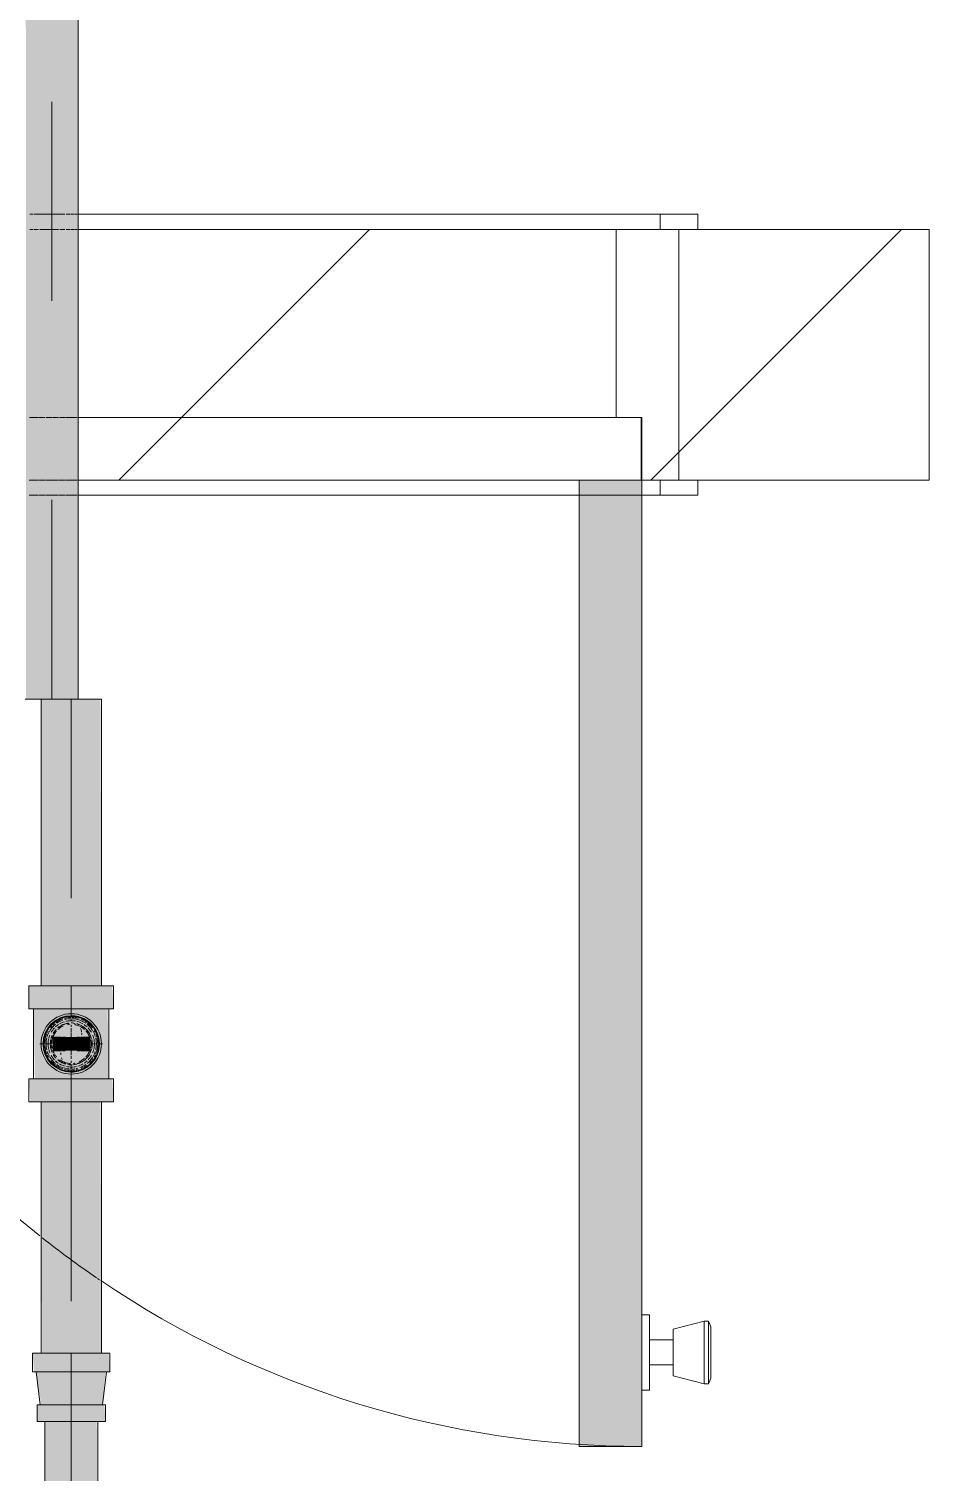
# Model space of a CAD drawing. Header units: millimetres. Extents: x -4000 to 187956, y -58990 to 162485.
# Drawn here: x 31732 to 32450, y 134109 to 135259 of the extents above; entities that cross this region are included whole.
import ezdxf

# ---------------------------------------------------------------- set-up
doc = ezdxf.new("R2010")
doc.units = ezdxf.units.MM
for name, pattern in [('Dash', [600, 300, -300]), ('Dash 1_16_', [317.5, 158.75, -158.75]), ('Dash_2_', [635, 317.5, -317.5])]:
    doc.linetypes.add(name, pattern=pattern)
for name, color, linetype, lineweight in [('A-DETL-GENF', 92, 'Continuous', 9), ('A-DOOR', 31, 'Continuous', 13), ('A-DOOR-FRAM', 31, 'Continuous', 13), ('A-DOOR-HDLN', 31, 'Dash_2_', 13), ('A-WALL', 113, 'Continuous', 13), ('A-WALL-PATT', 111, 'Continuous', 13), ('F-SPRN', 3, 'Continuous', 9), ('P-PIPE', 3, 'Continuous', 9), ('P-PIPE-CNTR', 3, 'Continuous', 9)]:
    doc.layers.add(name, color=color, linetype=linetype, lineweight=lineweight)

# ---------------------------------------------------------------- blocks, each defined once
blk = doc.blocks.new('dcc5a - 1600X2200-V755-FFS - TANG 1')
at = {"layer": 'A-DOOR', "lineweight": 15, "transparency": 33554534}
blk.add_hatch(color=256, dxfattribs=at).paths.add_polyline_path([(-313.2, 924.7), (-363.2, 924.7), (-363.2, 154.2), (-313.2, 154.2), (-313.2, 853.6)])
at = {"layer": 'A-DETL-GENF', "color": 250}
for p, q in [((-416.4, 874.7), (-418.2, 870.2)), ((-412.9, 874.7), (-416.4, 874.7)), ((-416.4, 874.7), (-416.4, 824.7)), ((-416.4, 824.7), (-416.4, 874.7)), ((-388.2, 868.3), (-412.9, 874.7)), ((-412.9, 874.7), (-412.9, 824.7)), ((-412.9, 824.7), (-412.9, 874.7)), ((-363.2, 879.7), (-369.2, 879.7)), ((-369.2, 879.7), (-369.2, 819.7)), ((-369.2, 819.7), (-369.2, 879.7)), ((-363.2, 879.7), (-363.2, 819.7)), ((-363.2, 819.7), (-363.2, 879.7)), ((-418.2, 870.2), (-418.2, 829.2)), ((-418.2, 829.2), (-418.2, 870.2)), ((-388.2, 868.3), (-388.2, 831.1)), ((-388.2, 831.1), (-388.2, 868.3)), ((-369.2, 859.7), (-388.2, 859.7)), ((-388.2, 859.7), (-388.2, 839.7)), ((-388.2, 839.7), (-388.2, 859.7)), ((-369.2, 839.7), (-369.2, 859.7)), ((-369.2, 859.7), (-369.2, 839.7)), ((-418.2, 829.2), (-416.4, 824.7)), ((-412.9, 824.7), (-388.2, 831.1)), ((-388.2, 839.7), (-369.2, 839.7)), ((-416.4, 824.7), (-412.9, 824.7)), ((-369.2, 819.7), (-363.2, 819.7))]:
    blk.add_line(p, q, dxfattribs=at)
at = {"layer": 'A-DOOR', "color": 5, "lineweight": 15}
for p, q in [((-363.2, 924.7), (-363.2, 154.2)), ((-313.2, 924.7), (-363.2, 924.7)), ((-363.2, 924.7), (-363.2, 154.2)), ((-313.2, 924.7), (-363.2, 924.7)), ((-313.2, 154.2), (-313.2, 924.7)), ((-313.2, 154.2), (-313.2, 924.7)), ((-407.7, 154.2), (-407.7, 166.2)), ((-407.7, 166.2), (-363.2, 166.2)), ((-313.2, 166.2), (86.5, 166.2)), ((-407.7, -57.8), (-407.7, -45.8)), ((86.6, -57.8), (-407.7, -57.8))]:
    blk.add_line(p, q, dxfattribs=at)
at = {"layer": 'A-DOOR', "color": 171, "lineweight": 15}
for p, q in [((-407.7, 154.2), (-407.7, 166.2)), ((-407.7, 166.2), (-377.7, 166.2)), ((-377.7, 166.2), (-377.7, 154.2)), ((-377.7, 166.2), (-377.7, 154.2)), ((-363.2, 166.2), (-377.7, 166.2)), ((86.5, 166.2), (-313.2, 166.2)), ((-363.2, 154.2), (-407.7, 154.2)), ((-392.7, 154.2), (-392.7, -45.8)), ((-313.2, 154.2), (-363.2, 154.2)), ((-363.2, 154.2), (-313.2, 154.2)), ((-363.2, 154.2), (-313.2, 154.2)), ((-363.2, 154.2), (86.5, 154.2)), ((86.5, 154.2), (-313.2, 154.2)), ((-407.7, -57.8), (-407.7, -45.8)), ((-407.7, -45.8), (86.6, -45.8)), ((-392.7, -45.8), (86.6, -45.8)), ((-377.7, -45.8), (-377.7, -57.8)), ((-377.7, -45.8), (-377.7, -57.8)), ((-377.7, -57.8), (-407.7, -57.8)), ((-377.7, -57.8), (86.6, -57.8))]:
    blk.add_line(p, q, dxfattribs=at)
at = {"layer": 'A-DOOR', "color": 173, "lineweight": 15}
blk.add_line((-363.2, 166.2), (-313.2, 166.2), dxfattribs=at)
at = {"layer": 'A-DOOR', "color": 161, "lineweight": 15}
for p, q in [((-313.2, 166.2), (-363.2, 166.2)), ((-392.7, 154.2), (-407.7, 154.2)), ((-407.7, -45.8), (-392.7, -45.8))]:
    blk.add_line(p, q, dxfattribs=at)
at = {"layer": 'A-DOOR', "color": 192, "lineweight": 15}
for p, q in [((87.2, 166.2), (89.1, 166.2)), ((89.3, 166.2), (92.3, 166.2)), ((92.6, 166.2), (96.6, 166.2)), ((97, 166.2), (101.6, 166.2)), ((102.1, 166.2), (107, 166.2)), ((107.5, 166.2), (112.5, 166.2)), ((113, 166.2), (117.6, 166.2)), ((118.1, 166.2), (122, 166.2)), ((122.4, 166.2), (125.5, 166.2)), ((88.8, -57.8), (87.2, -57.8)), ((91.9, -57.8), (89.3, -57.8)), ((96, -57.8), (92.6, -57.8)), ((121.4, -57.8), (97, -57.8)), ((125, -57.8), (122.4, -57.8))]:
    blk.add_line(p, q, dxfattribs=at)
at = {"layer": 'A-DOOR', "color": 223, "lineweight": 15}
for p, q in [((89.1, 166.2), (87.2, 166.2)), ((92.3, 166.2), (89.3, 166.2)), ((96.6, 166.2), (92.6, 166.2)), ((101.6, 166.2), (97, 166.2)), ((107, 166.2), (102.1, 166.2)), ((112.5, 166.2), (107.5, 166.2)), ((117.6, 166.2), (113, 166.2)), ((122, 166.2), (118.1, 166.2)), ((125.5, 166.2), (122.4, 166.2)), ((89.1, 154.2), (87.2, 154.2)), ((87.2, 154.2), (89.1, 154.2)), ((92.3, 154.2), (89.3, 154.2)), ((89.3, 154.2), (92.3, 154.2)), ((96.5, 154.2), (92.6, 154.2)), ((92.6, 154.2), (96.5, 154.2)), ((101.6, 154.2), (97, 154.2)), ((97, 154.2), (101.6, 154.2)), ((107, 154.2), (102.1, 154.2)), ((102.1, 154.2), (107, 154.2)), ((112.4, 154.2), (107.5, 154.2)), ((107.5, 154.2), (112.4, 154.2)), ((117.5, 154.2), (113, 154.2)), ((113, 154.2), (117.5, 154.2)), ((122, 154.2), (118.1, 154.2)), ((118.1, 154.2), (122, 154.2)), ((125.4, 154.2), (122.4, 154.2)), ((122.4, 154.2), (125.4, 154.2)), ((87.2, -45.8), (88.8, -45.8)), ((87.2, -45.8), (88.8, -45.8)), ((89.3, -45.8), (91.9, -45.8)), ((89.3, -45.8), (91.9, -45.8)), ((92.6, -45.8), (96, -45.8)), ((92.6, -45.8), (96, -45.8)), ((97, -45.8), (100.9, -45.8)), ((97, -45.8), (100.9, -45.8)), ((102.1, -45.8), (116.9, -45.8)), ((102.1, -45.8), (116.9, -45.8)), ((118.1, -45.8), (121.5, -45.8)), ((118.1, -45.8), (121.5, -45.8)), ((122.4, -45.8), (125, -45.8)), ((122.4, -45.8), (125, -45.8)), ((87.2, -57.8), (88.8, -57.8)), ((89.3, -57.8), (91.9, -57.8)), ((92.6, -57.8), (96, -57.8)), ((97, -57.8), (121.4, -57.8)), ((122.4, -57.8), (125, -57.8))]:
    blk.add_line(p, q, dxfattribs=at)
at = {"layer": 'A-DOOR', "color": 151, "lineweight": 15}
for p, q in [((-377.7, 154.2), (-392.7, 154.2)), ((-377.7, 154.2), (-363.2, 154.2)), ((-363.2, 154.2), (-313.2, 154.2)), ((-313.2, 154.2), (86.5, 154.2)), ((-392.7, -45.8), (-377.7, -45.8)), ((86.6, -45.8), (-377.7, -45.8))]:
    blk.add_line(p, q, dxfattribs=at)
at = {"layer": 'A-DOOR', "color": 241, "lineweight": 15}
for p, q in [((87.2, 154.2), (89.1, 154.2)), ((89.3, 154.2), (92.3, 154.2)), ((92.6, 154.2), (96.5, 154.2)), ((97, 154.2), (101.6, 154.2)), ((102.1, 154.2), (107, 154.2)), ((107.5, 154.2), (112.4, 154.2)), ((113, 154.2), (117.5, 154.2)), ((118.1, 154.2), (122, 154.2)), ((122.4, 154.2), (125.4, 154.2)), ((88.8, -45.8), (87.2, -45.8)), ((91.9, -45.8), (89.3, -45.8)), ((96, -45.8), (92.6, -45.8)), ((100.9, -45.8), (97, -45.8)), ((116.9, -45.8), (102.1, -45.8)), ((121.5, -45.8), (118.1, -45.8)), ((125, -45.8), (122.4, -45.8))]:
    blk.add_line(p, q, dxfattribs=at)
at = {"layer": 'A-DOOR', "color": 5, "lineweight": 15}
for start, end in [(55.9345, 90), (0, 51.4478)]:
    blk.add_arc((-363.2, 154.2), 770.5, start, end, dxfattribs=at)
at = {"layer": 'A-DOOR', "color": 192, "lineweight": 15}
for start, end in [(55.7017, 55.858), (51.6287, 55.6339)]:
    blk.add_arc((-363.2, 154.2), 770.5, start, end, dxfattribs=at)
at = {"layer": 'A-DOOR-FRAM', "color": 81, "lineweight": 15}
for p, q in [((-392.7, -45.8), (-392.7, 154.2)), ((-392.7, 154.2), (-363.2, 154.2)), ((-362.7, 154.2), (-362.7, 104.2)), ((-362.7, 154.2), (-362.7, 104.2)), ((-313.2, 154.2), (86.5, 154.2)), ((-362.7, 104.2), (-342.7, 104.2)), ((-362.7, 104.2), (86.5, 104.2)), ((-342.7, 104.2), (-342.7, -45.8)), ((-342.7, 104.2), (-342.7, -45.8)), ((86.5, 104.2), (-342.7, 104.2)), ((86.6, -45.8), (-392.7, -45.8))]:
    blk.add_line(p, q, dxfattribs=at)
at = {"layer": 'A-DOOR-FRAM', "color": 71, "lineweight": 15}
for p, q in [((-392.7, 154.2), (-363.2, 154.2)), ((-363.2, 154.2), (-313.2, 154.2)), ((-313.2, 154.2), (-362.7, 154.2)), ((86.5, 154.2), (-313.2, 154.2)), ((-342.7, -45.8), (-392.7, -45.8)), ((-342.7, -45.8), (86.6, -45.8))]:
    blk.add_line(p, q, dxfattribs=at)
at = {"layer": 'A-DOOR-FRAM', "color": 91, "lineweight": 15}
blk.add_line((-392.7, -45.8), (-392.7, 154.2), dxfattribs=at)
at = {"layer": 'A-DOOR-FRAM', "color": 43, "lineweight": 15}
for p, q in [((87.2, 154.2), (89.1, 154.2)), ((89.3, 154.2), (92.3, 154.2)), ((92.6, 154.2), (96.5, 154.2)), ((97, 154.2), (101.6, 154.2)), ((102.1, 154.2), (107, 154.2)), ((107.5, 154.2), (112.4, 154.2)), ((113, 154.2), (117.5, 154.2)), ((118.1, 154.2), (122, 154.2)), ((122.4, 154.2), (125.4, 154.2)), ((87.2, 104.2), (89, 104.2)), ((89, 104.2), (87.2, 104.2)), ((89.3, 104.2), (92.2, 104.2)), ((92.2, 104.2), (89.3, 104.2)), ((92.6, 104.2), (96.4, 104.2)), ((96.4, 104.2), (92.6, 104.2)), ((97, 104.2), (101.4, 104.2)), ((101.4, 104.2), (97, 104.2)), ((102.1, 104.2), (106.8, 104.2)), ((106.8, 104.2), (102.1, 104.2)), ((107.5, 104.2), (112.3, 104.2)), ((112.3, 104.2), (107.5, 104.2)), ((113, 104.2), (117.4, 104.2)), ((117.4, 104.2), (113, 104.2)), ((118.1, 104.2), (121.9, 104.2)), ((121.9, 104.2), (118.1, 104.2)), ((122.4, 104.2), (125.3, 104.2)), ((125.3, 104.2), (122.4, 104.2)), ((88.8, -45.8), (87.2, -45.8)), ((91.9, -45.8), (89.3, -45.8)), ((96, -45.8), (92.6, -45.8)), ((100.9, -45.8), (97, -45.8)), ((116.9, -45.8), (102.1, -45.8)), ((121.5, -45.8), (118.1, -45.8)), ((125, -45.8), (122.4, -45.8))]:
    blk.add_line(p, q, dxfattribs=at)
at = {"layer": 'A-DOOR-FRAM', "color": 21, "lineweight": 15}
for p, q in [((89.1, 154.2), (87.2, 154.2)), ((92.3, 154.2), (89.3, 154.2)), ((96.5, 154.2), (92.6, 154.2)), ((101.6, 154.2), (97, 154.2)), ((107, 154.2), (102.1, 154.2)), ((112.4, 154.2), (107.5, 154.2)), ((117.5, 154.2), (113, 154.2)), ((122, 154.2), (118.1, 154.2)), ((125.4, 154.2), (122.4, 154.2)), ((87.2, -45.8), (88.8, -45.8)), ((89.3, -45.8), (91.9, -45.8)), ((92.6, -45.8), (96, -45.8)), ((97, -45.8), (100.9, -45.8)), ((102.1, -45.8), (116.9, -45.8)), ((118.1, -45.8), (121.5, -45.8)), ((122.4, -45.8), (125, -45.8))]:
    blk.add_line(p, q, dxfattribs=at)
at = {"layer": 'A-DOOR-HDLN', "color": 171, "linetype": 'Dash', "lineweight": 15}
for p, q in [((-363.2, 154.2), (-363.2, 104.2)), ((86.5, 154.2), (-363.2, 154.2)), ((-363.2, 104.2), (86.5, 104.2))]:
    blk.add_line(p, q, dxfattribs=at)
at = {"layer": 'A-DOOR-HDLN', "color": 223, "linetype": 'Dash', "lineweight": 15}
for p, q in [((89.1, 154.2), (87.2, 154.2)), ((92.3, 154.2), (89.3, 154.2)), ((96.5, 154.2), (92.6, 154.2)), ((101.6, 154.2), (97, 154.2)), ((107, 154.2), (102.1, 154.2)), ((112.4, 154.2), (107.5, 154.2)), ((117.5, 154.2), (113, 154.2)), ((122, 154.2), (118.1, 154.2)), ((125.4, 154.2), (122.4, 154.2)), ((87.2, 104.2), (89, 104.2)), ((89.3, 104.2), (92.2, 104.2)), ((92.6, 104.2), (96.4, 104.2)), ((97, 104.2), (101.4, 104.2)), ((102.1, 104.2), (106.8, 104.2)), ((107.5, 104.2), (112.3, 104.2)), ((113, 104.2), (117.4, 104.2)), ((118.1, 104.2), (121.9, 104.2)), ((122.4, 104.2), (125.3, 104.2))]:
    blk.add_line(p, q, dxfattribs=at)
blk = doc.blocks.new('CMF2_NHAXUONG_A_rvt-1-FFS - TANG 1')
at = {"layer": 'A-WALL-PATT', "lineweight": 9}
h = blk.add_hatch(dxfattribs=at)
h.set_pattern_fill('FP_12', color=250, style=0, pattern_type=2)
h.set_pattern_definition([(45, (0, 0), (-212.13203, 212.13203), [])])
h.paths.add_polyline_path([(27550, 134899.6), (32449.8, 134899.6), (32449.8, 135099.6), (27349.8, 135099.6), (27350, 134899.6)])
at = {"layer": 'A-WALL', "color": 14, "lineweight": 15}
for p, q in [((31735.1, 135099.6), (31732.5, 135099.6)), ((31739.5, 135099.6), (31736.1, 135099.6)), ((31755.5, 135099.6), (31740.6, 135099.6)), ((31760.5, 135099.6), (31756.6, 135099.6)), ((31764.9, 135099.6), (31761.5, 135099.6)), ((31768.3, 135099.6), (31765.7, 135099.6)), ((31770.4, 135099.6), (31768.7, 135099.6)), ((31732.1, 134899.6), (31735.1, 134899.6)), ((31735.5, 134899.6), (31739.5, 134899.6)), ((31740, 134899.6), (31744.5, 134899.6)), ((31745.1, 134899.6), (31750, 134899.6)), ((31750.6, 134899.6), (31755.5, 134899.6)), ((31756, 134899.6), (31760.5, 134899.6)), ((31761, 134899.6), (31764.9, 134899.6)), ((31765.3, 134899.6), (31768.3, 134899.6)), ((31768.5, 134899.6), (31770.4, 134899.6))]:
    blk.add_line(p, q, dxfattribs=at)
at = {"layer": 'A-WALL', "color": 23, "lineweight": 15}
for p, q in [((31735.1, 135099.6), (31732.5, 135099.6)), ((31739.5, 135099.6), (31736.1, 135099.6)), ((31755.5, 135099.6), (31740.6, 135099.6)), ((31760.5, 135099.6), (31756.6, 135099.6)), ((31764.9, 135099.6), (31761.5, 135099.6)), ((31768.3, 135099.6), (31765.7, 135099.6)), ((31770.4, 135099.6), (31768.7, 135099.6)), ((31732.1, 134899.6), (31735.1, 134899.6)), ((31735.5, 134899.6), (31739.5, 134899.6)), ((31740, 134899.6), (31744.5, 134899.6)), ((31745.1, 134899.6), (31750, 134899.6)), ((31750.6, 134899.6), (31755.5, 134899.6)), ((31756, 134899.6), (31760.5, 134899.6)), ((31761, 134899.6), (31764.9, 134899.6)), ((31765.3, 134899.6), (31768.3, 134899.6)), ((31768.5, 134899.6), (31770.4, 134899.6))]:
    blk.add_line(p, q, dxfattribs=at)
at = {"layer": 'A-WALL', "color": 50, "lineweight": 15}
for p, q in [((32449.8, 135099.6), (31770.9, 135099.6)), ((32449.8, 134899.6), (32449.8, 135099.6)), ((31771, 134899.6), (32449.8, 134899.6))]:
    blk.add_line(p, q, dxfattribs=at)
at = {"layer": 'A-WALL', "color": 53, "lineweight": 15}
for p, q in [((32250.2, 135099.6), (31770.9, 135099.6)), ((32250.2, 134899.6), (32250.2, 135099.6)), ((32265.2, 135099.6), (32250.2, 135099.6)), ((31771, 134899.6), (32170.7, 134899.6)), ((32220.7, 134899.6), (32250.2, 134899.6)), ((32250.2, 134899.6), (32265.2, 134899.6))]:
    blk.add_line(p, q, dxfattribs=at)
at = {"layer": 'A-WALL', "color": 35, "lineweight": 15}
for p, q in [((32250.2, 134899.6), (32250.2, 135099.6)), ((32449.8, 135099.6), (32265.2, 135099.6)), ((32449.8, 135099.6), (32449.8, 134899.6)), ((32265.2, 134899.6), (32449.8, 134899.6))]:
    blk.add_line(p, q, dxfattribs=at)
at = {"layer": 'A-WALL', "color": 71, "lineweight": 15}
blk.add_line((32170.7, 134899.6), (32220.7, 134899.6), dxfattribs=at)
at = {"layer": 'A-DOOR', "color": 250, "lineweight": 9, "rotation": 180}
blk.add_blockref('dcc5a - 1600X2200-V755-FFS - TANG 1', (31857.5, 135053.8), dxfattribs=at)
blk = doc.blocks.new('Sprinkler_Up - DN20-V202-FFS - TANG 1')
at = {"layer": 'F-SPRN', "transparency": 33554534}
for points in [[(-13.5, 0), (-3.9, 0.7), (-1.7, 2.9), (-1.2, 3.5), (-0.6, 4), (0.6, 4), (1.2, 3.5), (1.7, 2.9), (4.6, 0), (22.2, 0), (18, 13.1), (6.9, 21.2), (-6.9, 21.2), (-18, 13.1), (-22.2, 0)], [(0, -16.7), (4.3, -16.1), (11.8, -11.8), (16.1, -4.3), (16.1, 4.3), (11.8, 11.8), (8.3, 14.4), (0, 16.7), (-4.3, 16.1), (-11.8, 11.8), (-16.1, 4.3), (-16.1, -4.3), (-11.8, -11.8), (-8.3, -14.4)], [(0, -15.6), (7.8, -13.5), (13.5, -7.8), (15.1, -4), (15.1, 4), (13.5, 7.8), (7.8, 13.5), (0, 15.6), (-7.8, 13.5), (-11, 11), (-15.1, 4), (-15.1, -4), (-11, -11), (-7.8, -13.5)], [(0, -21.2), (6.9, -21.2), (18, -13.1), (22.2, 0), (3.9, -0.7), (1.7, -2.9), (1.2, -3.5), (0.6, -4), (-0.6, -4), (-1.2, -3.5), (-1.7, -2.9), (-4.6, 0), (-22.2, 0), (-18, -13.1), (-6.9, -21.2)], [(-10.9, -5.5), (-10.9, 5.4), (-14.5, 5.4), (-14.5, -5.5)], [(-7.7, -5.5), (-7.7, 5.4), (-10.9, 5.4), (-10.9, -5.5)], [(0, -5.5), (0, 5.4), (-7.7, 5.4), (-7.7, -5.5)], [(0, 0), (5.7, 0), (2.9, 4.9), (-2.9, 4.9), (-5.7, 0)], [(2.9, -4.9), (5.7, 0), (-5.7, 0), (-2.9, -4.9)], [(-4.6, 0), (4.6, 0), (0, 4.6)], [(0, -4.6), (4.6, 0), (-4.6, 0)], [(0, -2.6), (1.3, 0), (-1.8, 0)], [(-1.3, 0), (1.8, 0), (0, 2.6)], [(7.7, -5.5), (7.7, 5.4), (0, 5.4), (0, -5.5)], [(10.9, -5.5), (10.9, 5.4), (7.7, 5.4), (7.7, -5.5)], [(14.5, -5.5), (14.5, 5.4), (10.9, 5.4), (10.9, -5.5)]]:
    blk.add_hatch(color=1, dxfattribs=at).paths.add_polyline_path(points)
at = {"layer": 'F-SPRN', "color": 1}
for p, q in [((-11.5, 5.4), (-14.5, 5.4)), ((-14.5, 5.4), (-11.3, 5.4)), ((-14.5, 5.4), (-14.5, 3.7)), ((-14.5, 3.3), (-14.5, 0)), ((-11.5, 5.4), (-11.5, 4)), ((-10.9, 1.9), (-10.9, 3.6)), ((-10.8, 5.4), (-8, 5.4)), ((-8.1, 5.4), (-10.8, 5.4)), ((-8.1, 5.4), (-8.1, 2.8)), ((-8.1, 2.5), (-8.1, 0.7)), ((-7.7, 4.8), (-7.7, 2.7)), ((-7.7, 4.8), (-7.7, 2.7)), ((-7.7, 2.1), (-7.7, 0.5)), ((-7.7, 2.1), (-7.7, 0.5)), ((-6.7, 5.4), (-4.7, 5.4)), ((-5.8, 3.8), (-5.8, 2.2)), ((-2.1, 0), (-2.1, 0)), ((-2.1, 0), (-2.1, -0.1)), ((0, 2.1), (-0.1, 2.1)), ((2.1, 0), (2.1, 0.1)), ((2.1, 0), (2.1, 0)), ((4.7, 5.4), (6.5, 5.4)), ((7.7, 5.4), (10.8, 5.4)), ((7.7, 5.2), (7.7, 2.7)), ((7.7, 5.2), (7.7, 2.7)), ((7.7, 2.3), (7.7, 0.5)), ((7.7, 2.3), (7.7, 0.5)), ((10.8, 5.4), (8.1, 5.4)), ((8.1, 5.4), (8.1, 2.8)), ((8.1, 2.5), (8.1, 0.4)), ((10.9, 5.4), (14.5, 5.4)), ((10.9, 3.6), (10.9, 0.2)), ((14.5, 5.4), (11.5, 5.4)), ((11.5, 5.4), (11.5, 4)), ((11.5, 3), (11.5, 0.2)), ((14.5, 5.4), (14.5, -5.5)), ((-14.5, -1.3), (-14.5, -3.7)), ((-11.1, -5.5), (-14.5, -5.5)), ((-14.5, -5.5), (-11.5, -5.5)), ((-10.9, -2.6), (-10.9, -1.3)), ((-10.8, -5.5), (-8.1, -5.5)), ((-7.8, -5.5), (-10.8, -5.5)), ((-8.1, -4.2), (-8.1, -5.5)), ((-7.7, -2.7), (-7.7, -4)), ((-7.7, -2.7), (-7.7, -4)), ((-7, -5.5), (-5.8, -5.5)), ((-4.8, -5.5), (-7, -5.5)), ((-5.8, -2.3), (-5.8, -3.8)), ((-2.1, -0.3), (-2, -0.4)), ((-2, -0.4), (-2, -0.5)), ((-2, -0.5), (-2, -0.6)), ((-2, -0.6), (-2, -0.7)), ((-2, -0.7), (-1.9, -0.7)), ((-1.9, -0.7), (-1.9, -0.8)), ((-1.9, -0.8), (-1.9, -0.9)), ((-1.9, -0.9), (-1.8, -1)), ((-1.8, -1), (-1.8, -1.1)), ((-1.8, -1), (-1.8, -1)), ((-1.8, -1.1), (-1.7, -1.2)), ((-1.7, -1.2), (-1.6, -1.3)), ((-1.7, -1.2), (-1.7, -1.2)), ((-1.6, -1.3), (-1.6, -1.4)), ((-1.6, -1.4), (-1.5, -1.4)), ((-1.5, -1.4), (-1.4, -1.5)), ((-1.4, -1.5), (-1.3, -1.6)), ((-1.4, -1.5), (-1.4, -1.5)), ((-1.3, -1.6), (-1.3, -1.7)), ((-1.3, -1.7), (-1.2, -1.7)), ((-1.2, -1.7), (-1.1, -1.7)), ((-1.1, -1.7), (-1.1, -1.8)), ((-1.1, -1.8), (-1, -1.8)), ((-1, -1.8), (-0.9, -1.9)), ((-0.9, -1.9), (-0.8, -1.9)), ((-0.8, -1.9), (-0.7, -2)), ((-0.8, -1.9), (-0.8, -1.9)), ((-0.7, -2), (-0.6, -2)), ((-0.6, -2), (-0.5, -2)), ((-0.5, -2), (-0.4, -2)), ((-0.4, -2), (-0.3, -2.1)), ((-0.4, -2), (-0.4, -2)), ((-0.3, -2.1), (-0.2, -2.1)), ((-0.2, -2.1), (-0.1, -2.1)), ((-0.1, -2.1), (0, -2.1)), ((0, -2.1), (0.1, -2.1)), ((0.1, -2.1), (0.2, -2.1)), ((0.1, -2.1), (0.1, -2.1)), ((0.2, -2.1), (0.3, -2.1)), ((0.3, -2.1), (0.4, -2)), ((0.4, -2), (0.5, -2)), ((0.5, -2), (0.6, -2)), ((0.6, -2), (0.7, -2)), ((0.6, -2), (0.6, -2)), ((0.7, -2), (0.8, -1.9)), ((0.8, -1.9), (0.9, -1.9)), ((0.9, -1.9), (1, -1.8)), ((0.9, -1.9), (0.9, -1.9)), ((1, -1.8), (1.1, -1.8)), ((1.1, -1.8), (1.2, -1.7)), ((1.2, -1.7), (1.3, -1.6)), ((1.2, -1.7), (1.2, -1.7)), ((1.3, -1.6), (1.4, -1.6)), ((1.4, -1.5), (1.5, -1.5)), ((1.4, -1.6), (1.4, -1.5)), ((1.5, -1.4), (1.6, -1.3)), ((1.5, -1.5), (1.5, -1.4)), ((1.6, -1.3), (1.7, -1.2)), ((1.6, -1.3), (1.6, -1.3)), ((1.7, -1.1), (1.8, -1.1)), ((1.7, -1.2), (1.7, -1.1)), ((1.8, -1), (1.9, -0.9)), ((1.8, -1.1), (1.8, -1)), ((1.9, -0.8), (2, -0.7)), ((1.9, -0.8), (1.9, -0.8)), ((1.9, -0.9), (1.9, -0.8)), ((2, -0.4), (2.1, -0.3)), ((2, -0.5), (2, -0.4)), ((2, -0.5), (2, -0.5)), ((2, -0.6), (2, -0.5)), ((2, -0.7), (2, -0.6)), ((2.1, -0.1), (2.1, 0)), ((2.1, -0.2), (2.1, -0.1)), ((2.1, -0.3), (2.1, -0.2)), ((7, -5.5), (4.8, -5.5)), ((5.8, -2.2), (5.8, -3.8)), ((5.8, -5.5), (7, -5.5)), ((7.7, -0.5), (7.7, -2.3)), ((7.7, -0.5), (7.7, -2.3)), ((7.7, -2.7), (7.7, -5.4)), ((7.7, -2.7), (7.7, -5.4)), ((10.8, -5.5), (7.7, -5.5)), ((8.1, -0.4), (8.1, -2.5)), ((8.1, -2.8), (8.1, -5.5)), ((8.1, -5.5), (10.8, -5.5)), ((10.9, -0.2), (10.9, -3.6)), ((14.5, -5.5), (10.9, -5.5)), ((11.5, -0.2), (11.5, -3)), ((11.5, -4), (11.5, -5.5)), ((11.5, -5.5), (14.5, -5.5))]:
    blk.add_line(p, q, dxfattribs=at)
at = {"layer": 'F-SPRN', "color": 1, "flags": 128}
for points in [[(-0.6, 2), (-0.7, 2), (-0.8, 1.9), (-0.9, 1.9), (-0.9, 1.9), (-1, 1.8), (-1.1, 1.8), (-1.2, 1.7), (-1.2, 1.7), (-1.3, 1.6), (-1.4, 1.6), (-1.4, 1.5), (-1.5, 1.5), (-1.5, 1.4), (-1.6, 1.3), (-1.6, 1.3), (-1.7, 1.2), (-1.7, 1.1), (-1.8, 1.1), (-1.8, 1), (-1.9, 0.9), (-1.9, 0.8), (-1.9, 0.8), (-2, 0.7), (-2, 0.6), (-2, 0.5), (-2, 0.5), (-2, 0.4), (-2.1, 0.3), (-2.1, 0.2), (-2.1, 0.1), (-2.1, 0)], [(-0.5, 2), (-0.6, 2), (-0.6, 2)], [(-0.1, 2.1), (-0.1, 2.1), (-0.2, 2.1), (-0.3, 2.1), (-0.4, 2), (-0.5, 2)], [(2.1, 0.1), (2.1, 0.2), (2.1, 0.2), (2.1, 0.3), (2, 0.4), (2, 0.5), (2, 0.6), (2, 0.7), (1.9, 0.7), (1.9, 0.8), (1.9, 0.9), (1.8, 1), (1.8, 1), (1.8, 1.1), (1.7, 1.2), (1.7, 1.2), (1.6, 1.3), (1.6, 1.4), (1.5, 1.4), (1.4, 1.5), (1.4, 1.5), (1.3, 1.6), (1.3, 1.7), (1.2, 1.7), (1.1, 1.7), (1.1, 1.8), (1, 1.8), (0.9, 1.9), (0.8, 1.9), (0.8, 1.9), (0.7, 2), (0.6, 2), (0.5, 2), (0.4, 2), (0.4, 2), (0.3, 2.1), (0.2, 2.1), (0.1, 2.1), (0, 2.1)], [(-2.1, -0.1), (-2.1, -0.2), (-2.1, -0.2), (-2.1, -0.3)]]:
    blk.add_lwpolyline(points, dxfattribs=at)
at = {"layer": 'F-SPRN', "color": 1}
for radius, start, end in [(22.2, 360, 180), (21.9, 144.7698, 164.8151), (21.9, 126.6942, 143.2701), (21.9, 108.2621, 125.7507), (16.7, 121.4181, 130.5751), (16.7, 121.4181, 130.5751), (15.6, 120.5262, 133.2078), (15.6, 120.5262, 133.2078), (16.7, 106.5995, 120), (16.7, 106.5995, 120), (15.6, 114.4363, 119.9813), (15.6, 114.4363, 119.9813), (21.9, 99.348, 107.901), (16.7, 96.4143, 105), (16.7, 96.4143, 105), (21.9, 90.145, 98.8503), (15.6, 95.5762, 100.6843), (15.6, 95.5762, 100.6843), (16.7, 83.0684, 90), (16.7, 83.0684, 90), (21.9, 72.5583, 89.4624), (15.6, 75.573, 80.5892), (15.6, 75.573, 80.5892), (15.6, 67.5614, 74.5481), (15.6, 67.5614, 74.5481), (16.7, 60, 75), (16.7, 60, 75), (15.6, 60.0187, 65.5637), (15.6, 60.0187, 65.5637), (21.9, 54.2493, 71.7379), (15.6, 46.7922, 60), (15.6, 46.7922, 60), (16.7, 49.4249, 58.5819), (16.7, 49.4249, 58.5819), (21.9, 36.7299, 53.3058), (21.9, 15.1849, 35.2302), (21.9, 165.6773, 179.2615), (16.7, 167.6802, 180), (16.7, 167.6802, 180), (16.7, 155.3879, 164.9693), (16.7, 155.3879, 164.9693), (15.6, 166.4265, 180), (15.6, 166.4265, 180), (15.6, 150.9409, 165), (15.6, 159.6139, 165), (16.7, 136.7213, 149.931), (16.7, 136.7213, 149.931), (15.6, 150.9409, 156.3845), (15.6, 138.4214, 150), (15.6, 138.4214, 150), (4.63, 155.7832, 180), (4.63, 155.7832, 180), (4.63, 109.0192, 138.2703), (4.63, 109.0192, 138.2703), (2.56, 109.0192, 168.8278), (2.56, 109.0192, 168.8278), (2.04, 109.0192, 180), (4.63, 17.9592, 90), (4.63, 17.9592, 90), (3.81, 57.0577, 90), (2.56, 14.5599, 90), (2.56, 14.5599, 90), (2.04, 10.4703, 90), (3.81, 16.1605, 43.8358), (15.6, 30, 41.5786), (15.6, 30, 41.5786), (16.7, 30, 43.2787), (16.7, 30, 43.2787), (15.6, 23.6155, 29.5646), (15.6, 15, 29.5646), (15.6, 15, 20.3861), (16.7, 15, 24.6121), (16.7, 15, 24.6121), (15.6, 360, 13.6618), (15.6, 0, 13.6618), (16.7, 360, 12.3198), (16.7, 0, 12.3198), (21.9, 0.7385, 14.3227), (22.2, 180, 360), (21.9, 180.7385, 194.3227), (21.9, 195.1849, 215.2302), (16.7, 180, 192.3198), (16.7, 180, 192.3198), (16.7, 195.0307, 204.6121), (16.7, 195.0307, 204.6121), (15.6, 181.9082, 193.6618), (15.6, 181.9082, 193.6618), (15.6, 197.3339, 209.5646), (15.6, 197.3339, 209.5646), (16.7, 210.069, 223.2787), (16.7, 210.069, 223.2787), (15.6, 212.5472, 221.5786), (15.6, 212.5472, 221.5786), (4.63, 197.9592, 0), (4.63, 197.9592, 360), (3.81, 196.1605, 360), (2.56, 191.1677, 270), (2.56, 191.1677, 270), (2.04, 190.4703, 270), (2.04, 270, 0), (2.56, 270, 0), (2.56, 270, 360), (15.6, 300, 313.2078), (15.6, 300, 313.2078), (15.6, 318.4214, 330), (15.6, 318.4214, 330), (16.7, 316.7213, 330), (16.7, 316.7213, 330), (15.6, 330.4354, 345), (15.6, 330.4354, 336.3845), (15.6, 339.6139, 345), (15.6, 346.3382, 360), (15.6, 346.3382, 360), (16.7, 335.3879, 345), (16.7, 335.3879, 345), (16.7, 347.6802, 360), (16.7, 347.6802, 360), (21.9, 324.7698, 344.8151), (21.9, 345.6773, 359.2615), (21.9, 216.7299, 233.3058), (21.9, 234.2493, 251.7379), (16.7, 229.4249, 238.5819), (16.7, 229.4249, 238.5819), (15.6, 233.795, 240), (15.6, 233.795, 240), (16.7, 240, 255), (16.7, 240, 255), (15.6, 240.0187, 254.5481), (15.6, 240.0187, 254.5481), (21.9, 252.5583, 269.4624), (15.6, 255, 267.64), (15.6, 255, 267.64), (16.7, 263.0684, 270), (16.7, 263.0684, 270), (21.9, 270.145, 278.8503), (15.6, 275.5762, 280.6843), (15.6, 275.5762, 280.6843), (16.7, 276.4143, 285), (16.7, 276.4143, 285), (21.9, 279.348, 287.901), (16.7, 286.5995, 300), (16.7, 286.5995, 300), (15.6, 294.4363, 299.9813), (15.6, 294.4363, 299.9813), (21.9, 288.2621, 305.7507), (16.7, 301.4181, 310.5751), (16.7, 301.4181, 310.5751), (21.9, 306.6942, 323.2701)]:
    blk.add_arc((0, 0), radius, start, end, dxfattribs=at)
blk = doc.blocks.new('Steel_Transition_Threaded_HoaPhat - Standard-V242-FFS - TANG 1')
at = {"layer": 'P-PIPE', "lineweight": 13, "transparency": 33554534}
h = blk.add_hatch(color=1, dxfattribs=at)
h.paths.add_polyline_path([(31765.6, 134427.6), (31771.4, 134428.4), (31776.9, 134430.6), (31781.5, 134434.2), (31785.1, 134438.8), (31787.4, 134444.3), (31788.1, 134450.1), (31787.4, 134455.9), (31785.1, 134461.3), (31781.5, 134466), (31776.9, 134469.6), (31771.4, 134471.8), (31765.6, 134472.6), (31759.8, 134471.8), (31754.4, 134469.6), (31749.7, 134466), (31746.1, 134461.3), (31743.9, 134455.9), (31743.1, 134450.1), (31743.9, 134444.3), (31746.1, 134438.8), (31749.7, 134434.2), (31754.4, 134430.6), (31759.8, 134428.4)])
h.paths.add_polyline_path([(31765.6, 134430), (31760.4, 134430.7), (31755.6, 134432.7), (31751.4, 134435.9), (31748.2, 134440), (31746.2, 134444.9), (31745.5, 134450.1), (31746.2, 134455.3), (31748.2, 134460.1), (31751.4, 134464.3), (31755.6, 134467.5), (31760.4, 134469.5), (31765.6, 134470.2), (31770.8, 134469.5), (31775.7, 134467.5), (31779.8, 134464.3), (31783, 134460.1), (31785, 134455.3), (31785.7, 134450.1), (31785, 134444.9), (31783, 134440), (31779.8, 134435.9), (31775.7, 134432.7), (31770.8, 134430.7)])
for points in [[(31765.6, 134430), (31765.6, 134433.7), (31757.4, 134435.9), (31751.4, 134441.9), (31749.2, 134450.1), (31751.4, 134458.3), (31757.4, 134464.3), (31765.6, 134466.5), (31765.6, 134470.2), (31760.4, 134469.5), (31755.6, 134467.5), (31751.4, 134464.3), (31748.2, 134460.1), (31746.2, 134455.3), (31745.5, 134450.1), (31746.2, 134444.9), (31748.2, 134440), (31751.4, 134435.9), (31755.6, 134432.7), (31760.4, 134430.7)], [(31765.6, 134431.6), (31770.4, 134432.2), (31774.9, 134434.1), (31778.7, 134437), (31781.6, 134440.8), (31783.5, 134445.3), (31784.1, 134450.1), (31783.5, 134454.9), (31781.6, 134459.3), (31778.7, 134463.2), (31774.9, 134466.1), (31770.4, 134468), (31765.6, 134468.6), (31760.8, 134468), (31756.4, 134466.1), (31752.5, 134463.2), (31749.6, 134459.3), (31747.8, 134454.9), (31747.1, 134450.1), (31747.8, 134445.3), (31749.6, 134440.8), (31752.5, 134437), (31756.4, 134434.1), (31760.8, 134432.2)], [(31765.6, 134430), (31770.8, 134430.7), (31775.7, 134432.7), (31779.8, 134435.9), (31783, 134440), (31785, 134444.9), (31785.7, 134450.1), (31785, 134455.3), (31783, 134460.1), (31779.8, 134464.3), (31775.7, 134467.5), (31770.8, 134469.5), (31765.6, 134470.2), (31765.6, 134466.5), (31773.8, 134464.3), (31779.8, 134458.3), (31782, 134450.1), (31779.8, 134441.9), (31773.8, 134435.9), (31765.6, 134433.7)]]:
    blk.add_hatch(color=1, dxfattribs=at).paths.add_polyline_path(points)
at = {"layer": 'P-PIPE', "color": 20, "lineweight": 13}
for radius, start, end in [(22.5, 90, 180), (22.5, 90, 270), (20.1, 109.6859, 125.0043), (18.5, 106.819, 120), (18.5, 106.819, 120), (20.1, 100.9975, 105), (18.5, 91.4353, 103.2046), (18.5, 91.4353, 103.2046), (20.1, 90.5246, 98.5089), (22.5, 60, 90), (22.5, 270, 90), (18.5, 78.0986, 90), (18.5, 78.0986, 90), (20.1, 75.0607, 87.9279), (18.5, 60, 75), (18.5, 60, 75), (20.1, 54.9957, 75), (22.5, 300, 60), (20.1, 150, 162.7449), (18.5, 157.6232, 165), (18.5, 157.6232, 165), (20.1, 128.8856, 148.1553), (18.5, 136.4297, 150), (18.5, 136.4297, 150), (16.4, 158.0319, 163.506), (16.4, 143.5463, 150), (18.5, 123.4976, 133.2041), (18.5, 123.4976, 133.2041), (16.4, 121.0738, 128.0319), (16.4, 115.1607, 120), (16.4, 107.4657, 111.9681), (16.4, 96.2132, 104.6042), (16.4, 66.9681, 72.9388), (16.4, 50.4733, 56.6389), (18.5, 46.7959, 56.5024), (18.5, 46.7959, 56.5024), (20.1, 31.8447, 51.1144), (16.4, 30, 38.0319), (18.5, 30, 43.5703), (18.5, 30, 43.5703), (18.5, 15, 22.3768), (18.5, 15, 22.3768), (20.1, 17.2551, 30), (22.5, 180, 270), (20.1, 166.0499, 193.9501), (20.1, 197.2551, 210), (18.5, 166.5939, 180), (18.5, 166.5939, 193.4061), (18.5, 180, 193.4061), (18.5, 195, 202.3768), (18.5, 195, 202.3768), (16.4, 168.5467, 178.9063), (16.4, 184.8393, 191.4533), (16.4, 338.0319, 342.8691), (16.4, 0, 8.0319), (16.4, 353.5463, 0), (18.5, 337.6232, 345), (18.5, 337.6232, 345), (20.1, 330, 342.7449), (18.5, 0, 13.4061), (18.5, 0, 13.4061), (18.5, 346.5939, 0), (18.5, 346.5939, 0), (20.1, 346.0499, 13.9501), (20.1, 211.8447, 231.1144), (18.5, 210, 223.5703), (18.5, 210, 223.5703), (16.4, 210.6635, 216.4537), (18.5, 226.7959, 236.5024), (18.5, 226.7959, 236.5024), (20.1, 234.9957, 255), (16.4, 230.4733, 236.6389), (18.5, 240, 255), (18.5, 240, 255), (16.4, 240, 246.5955), (16.4, 250.3629, 255), (16.4, 264.1652, 268.506), (16.4, 276.2132, 283.9063), (16.4, 287.4657, 291.9681), (18.5, 286.819, 300), (18.5, 286.819, 300), (16.4, 293.4045, 300), (20.1, 289.6859, 305.0043), (18.5, 303.4976, 313.2041), (18.5, 303.4976, 313.2041), (20.1, 308.8856, 328.1553), (18.5, 316.4297, 330), (18.5, 316.4297, 330), (20.1, 255.0607, 267.9279), (18.5, 258.0986, 270), (18.5, 258.0986, 270), (22.5, 270, 300), (20.1, 270.5246, 278.5089), (18.5, 271.4353, 283.2046), (18.5, 271.4353, 283.2046), (20.1, 280.9975, 285)]:
    blk.add_arc((31765.6, 134450.1), radius, start, end, dxfattribs=at)

msp = doc.modelspace()

# ---------------------------------------------------------------- block references
at = {"lineweight": 5}
msp.add_blockref('CMF2_NHAXUONG_A_rvt-1-FFS - TANG 1', (0, 0), dxfattribs=at)

# ---------------------------------------------------------------- next in the draw order: hatches: boundary and pattern name
at = {"layer": 'P-PIPE', "lineweight": 5, "transparency": 33554534}
for points in [[(31750, 134725.1), (31750, 136406.5), (31728.9, 136406.5), (31729.6, 134725.1), (31744.5, 134725.1)], [(31750, 134725.1), (31771.1, 134725.1), (31770.4, 136406.5), (31750, 136406.5), (31750, 135076.2)]]:
    msp.add_hatch(color=1, dxfattribs=at).paths.add_polyline_path(points)
at = {"layer": 'P-PIPE', "transparency": 33554534}
for points in [[(31742.3, 134496.4), (31765.6, 134496.4), (31765.6, 134725.1), (31741.5, 134725.1), (31741.5, 134496.4)], [(31788.9, 134496.4), (31789.8, 134496.4), (31788.9, 134725.1), (31765.6, 134725.1), (31765.6, 134496.4), (31786.5, 134496.4)], [(31733, 134478), (31765.6, 134478), (31765.6, 134496.4), (31731.8, 134496.4), (31731.8, 134478)], [(31774.4, 134478), (31799.4, 134478), (31798.3, 134496.4), (31765.6, 134496.4), (31765.6, 134478)], [(31757.9, 134422.3), (31765.6, 134422.3), (31765.6, 134428.9), (31758.2, 134430.3), (31751.9, 134434), (31747.4, 134439.4), (31744.8, 134446.3), (31744.8, 134453.9), (31747.4, 134460.8), (31751.9, 134466.2), (31758.2, 134469.9), (31765.6, 134471.2), (31765.6, 134478), (31735.6, 134478), (31736.6, 134422.3), (31754.2, 134422.3)], [(31765.6, 134426), (31771.9, 134426.8), (31777.7, 134429.2), (31782.7, 134433), (31786.5, 134438), (31788.9, 134443.8), (31789.7, 134450.1), (31788.9, 134456.3), (31786.5, 134462.1), (31782.7, 134467.1), (31777.7, 134471), (31771.9, 134473.4), (31765.6, 134474.2), (31759.4, 134473.4), (31753.6, 134471), (31748.6, 134467.1), (31744.7, 134462.1), (31742.3, 134456.3), (31741.5, 134450.1), (31742.3, 134443.8), (31744.7, 134438), (31748.6, 134433), (31753.6, 134429.2), (31759.4, 134426.8)], [(31757.3, 134435.6), (31758.4, 134437.6), (31757.3, 134441.7), (31758.4, 134445.9), (31761.5, 134449), (31772.9, 134454.3), (31774, 134458.4), (31772.9, 134462.6), (31771.5, 134464.3), (31765.6, 134466.8), (31757.3, 134464.6), (31751.2, 134458.4), (31748.9, 134450.1), (31751.2, 134441.7), (31753.8, 134438.3)], [(31765.6, 134433.4), (31774, 134435.6), (31777.4, 134438.3), (31781.8, 134445.8), (31781.8, 134454.4), (31777.4, 134461.9), (31774, 134464.6), (31765.6, 134466.8), (31761.3, 134466.2), (31753.8, 134461.9), (31749.5, 134454.4), (31749.5, 134445.8), (31753.8, 134438.3), (31757.3, 134435.6)], [(31786.8, 134422.3), (31795.6, 134422.3), (31794.6, 134478), (31765.6, 134478), (31765.6, 134471.2), (31773.1, 134469.9), (31779.3, 134466.2), (31783.9, 134460.8), (31786.4, 134453.9), (31786.4, 134446.3), (31783.9, 134439.4), (31779.3, 134434), (31773.1, 134430.3), (31765.6, 134428.9), (31765.6, 134422.3), (31783.7, 134422.3)], [(31734.2, 134403.8), (31765.6, 134403.8), (31765.6, 134422.3), (31731.8, 134422.3), (31733, 134403.8)], [(31765.6, 134403.8), (31799.4, 134403.8), (31798.3, 134422.3), (31765.6, 134422.3), (31765.6, 134419.2)], [(31759.4, 134203.5), (31765.6, 134203.5), (31765.6, 134403.8), (31741.5, 134403.8), (31742.3, 134203.5), (31753.6, 134203.5)], [(31765.6, 134203.5), (31789.8, 134203.5), (31788.9, 134403.8), (31765.6, 134403.8), (31765.6, 134346.2)], [(31765.6, 134188.6), (31796.4, 134188.6), (31795.4, 134203.5), (31734.8, 134203.5), (31735.9, 134188.6), (31757.7, 134188.6)], [(31787.1, 134162.2), (31790.4, 134162.2), (31792.8, 134188.6), (31737.5, 134188.6), (31741.7, 134162.2), (31783.1, 134162.2)], [(31739.2, 134148.9), (31793, 134148.9), (31792, 134162.2), (31738.3, 134162.2), (31738.3, 134148.9)], [(31765.6, 131494.3), (31765.6, 134148.9), (31744.5, 134148.9), (31745.3, 131494.3), (31760.2, 131494.3)], [(31765.6, 131494.3), (31786.7, 131494.3), (31786, 134148.9), (31765.6, 134148.9), (31765.6, 131499.1)]]:
    msp.add_hatch(color=1, dxfattribs=at).paths.add_polyline_path(points)

# ---------------------------------------------------------------- next in the draw order: linework, layer by layer
at = {"layer": 'P-PIPE', "color": 20, "lineweight": 13}
for p, q in [((31771.1, 134725.1), (31771.1, 136406.5)), ((31728.9, 134725.1), (31789.8, 134725.1)), ((31741.5, 134725.1), (31741.5, 134496.4)), ((31789.8, 134496.4), (31789.8, 134725.1)), ((31731.8, 134496.4), (31731.8, 134478)), ((31741.5, 134496.4), (31731.8, 134496.4)), ((31765.6, 134496.4), (31731.8, 134496.4)), ((31741.5, 134496.4), (31748.6, 134496.4)), ((31748.5, 134496.4), (31742.3, 134496.4)), ((31756.9, 134496.4), (31748.7, 134496.4)), ((31748.7, 134496.4), (31782.5, 134496.4)), ((31765.6, 134496.4), (31756.9, 134496.4)), ((31774.4, 134496.4), (31765.6, 134496.4)), ((31799.4, 134496.4), (31765.6, 134496.4)), ((31782.5, 134496.4), (31774.4, 134496.4)), ((31789, 134496.4), (31782.7, 134496.4)), ((31782.7, 134496.4), (31789.8, 134496.4)), ((31799.4, 134496.4), (31789.8, 134496.4)), ((31799.4, 134478), (31799.4, 134496.4)), ((31731.8, 134478), (31735.4, 134478)), ((31731.8, 134478), (31765.6, 134478)), ((31735.6, 134478), (31735.6, 134422.3)), ((31736.6, 134478), (31735.6, 134478)), ((31756.8, 134478), (31735.6, 134478)), ((31736.6, 134478), (31741.7, 134478)), ((31739.6, 134478), (31736.6, 134478)), ((31744.4, 134478), (31739.6, 134478)), ((31741.7, 134478), (31748.7, 134478)), ((31750.6, 134478), (31744.4, 134478)), ((31748.7, 134478), (31756.9, 134478)), ((31756.8, 134478), (31750.6, 134478)), ((31757.8, 134478), (31765.6, 134478)), ((31765.6, 134478), (31757.9, 134478)), ((31765.6, 134478), (31757.9, 134478)), ((31765.6, 134478), (31773.4, 134478)), ((31765.6, 134478), (31799.4, 134478)), ((31773.4, 134478), (31765.6, 134478)), ((31773.4, 134478), (31765.6, 134478)), ((31774.4, 134478), (31782.5, 134478)), ((31780.6, 134478), (31774.4, 134478)), ((31795.6, 134478), (31774.4, 134478)), ((31786.8, 134478), (31780.6, 134478)), ((31782.5, 134478), (31789.5, 134478)), ((31791.6, 134478), (31786.8, 134478)), ((31789.5, 134478), (31794.7, 134478)), ((31794.6, 134478), (31791.6, 134478)), ((31795.6, 134478), (31794.6, 134478)), ((31795.6, 134422.3), (31795.6, 134478)), ((31795.8, 134478), (31799.4, 134478)), ((31731.8, 134422.3), (31731.8, 134403.8)), ((31733, 134422.3), (31731.8, 134422.3)), ((31765.6, 134422.3), (31731.8, 134422.3)), ((31735.4, 134422.3), (31733, 134422.3)), ((31735.6, 134422.3), (31736.6, 134422.3)), ((31735.6, 134422.3), (31756.8, 134422.3)), ((31741.7, 134422.3), (31736.6, 134422.3)), ((31736.6, 134422.3), (31739.6, 134422.3)), ((31739.6, 134422.3), (31744.4, 134422.3)), ((31748.7, 134422.3), (31741.7, 134422.3)), ((31744.4, 134422.3), (31750.6, 134422.3)), ((31756.9, 134422.3), (31748.7, 134422.3)), ((31750.6, 134422.3), (31756.8, 134422.3)), ((31765.6, 134422.3), (31757.8, 134422.3)), ((31757.9, 134422.3), (31765.6, 134422.3)), ((31757.9, 134422.3), (31765.6, 134422.3)), ((31773.4, 134422.3), (31765.6, 134422.3)), ((31799.4, 134422.3), (31765.6, 134422.3)), ((31765.6, 134422.3), (31773.4, 134422.3)), ((31765.6, 134422.3), (31773.4, 134422.3)), ((31782.5, 134422.3), (31774.4, 134422.3)), ((31774.4, 134422.3), (31780.6, 134422.3)), ((31774.4, 134422.3), (31795.6, 134422.3)), ((31780.6, 134422.3), (31786.8, 134422.3)), ((31789.5, 134422.3), (31782.5, 134422.3)), ((31786.8, 134422.3), (31791.6, 134422.3)), ((31794.7, 134422.3), (31789.5, 134422.3)), ((31791.6, 134422.3), (31794.6, 134422.3)), ((31794.6, 134422.3), (31795.6, 134422.3)), ((31798.3, 134422.3), (31795.8, 134422.3)), ((31799.4, 134422.3), (31798.3, 134422.3)), ((31799.4, 134403.8), (31799.4, 134422.3)), ((31731.8, 134403.8), (31733, 134403.8)), ((31731.8, 134403.8), (31765.6, 134403.8)), ((31733, 134403.8), (31736.4, 134403.8)), ((31736.4, 134403.8), (31741.5, 134403.8)), ((31741.5, 134403.8), (31741.5, 134203.5)), ((31748.6, 134403.8), (31741.5, 134403.8)), ((31742.3, 134403.8), (31748.5, 134403.8)), ((31748.7, 134403.8), (31756.9, 134403.8)), ((31782.5, 134403.8), (31748.7, 134403.8)), ((31756.9, 134403.8), (31765.6, 134403.8)), ((31765.6, 134403.8), (31774.4, 134403.8)), ((31765.6, 134403.8), (31799.4, 134403.8)), ((31774.4, 134403.8), (31782.5, 134403.8)), ((31782.7, 134403.8), (31789, 134403.8)), ((31789.8, 134403.8), (31782.7, 134403.8)), ((31789.8, 134403.8), (31798.3, 134403.8)), ((31789.8, 134203.5), (31789.8, 134403.8)), ((31798.3, 134403.8), (31799.4, 134403.8)), ((31734.8, 134203.5), (31734.8, 134188.6)), ((31796.4, 134203.5), (31734.8, 134203.5)), ((31739, 134203.5), (31734.8, 134203.5)), ((31741.3, 134203.5), (31739, 134203.5)), ((31741.5, 134203.5), (31743.7, 134203.5)), ((31743.8, 134203.5), (31742.1, 134203.5)), ((31750.2, 134203.5), (31744.6, 134203.5)), ((31744.7, 134203.5), (31786.5, 134203.5)), ((31757.7, 134203.5), (31750.2, 134203.5)), ((31765.6, 134203.5), (31757.7, 134203.5)), ((31773.6, 134203.5), (31765.6, 134203.5)), ((31781, 134203.5), (31773.6, 134203.5)), ((31786.6, 134203.5), (31781, 134203.5)), ((31789.1, 134203.5), (31787.4, 134203.5)), ((31787.6, 134203.5), (31789.8, 134203.5)), ((31796.4, 134203.5), (31790, 134203.5)), ((31796.4, 134188.6), (31796.4, 134203.5)), ((31734.8, 134188.6), (31737.3, 134188.6)), ((31734.8, 134188.6), (31796.4, 134188.6)), ((31737.5, 134188.6), (31740.8, 134162.2)), ((31739, 134188.6), (31743.8, 134188.6)), ((31743.8, 134188.6), (31750.2, 134188.6)), ((31750.2, 134188.6), (31757.7, 134188.6)), ((31758.3, 134188.6), (31765.6, 134188.6)), ((31765.6, 134188.6), (31772.9, 134188.6)), ((31773.6, 134188.6), (31781, 134188.6)), ((31781, 134188.6), (31787.4, 134188.6)), ((31787.4, 134188.6), (31792.3, 134188.6)), ((31790.4, 134162.2), (31793.7, 134188.6)), ((31794, 134188.6), (31796.4, 134188.6)), ((31738.3, 134162.2), (31738.3, 134148.9)), ((31793, 134162.2), (31738.3, 134162.2)), ((31740.6, 134162.2), (31738.3, 134162.2)), ((31746.3, 134162.2), (31741.9, 134162.2)), ((31752, 134162.2), (31746.3, 134162.2)), ((31758.5, 134162.2), (31752, 134162.2)), ((31765.6, 134162.2), (31759.2, 134162.2)), ((31772.1, 134162.2), (31765.6, 134162.2)), ((31779.3, 134162.2), (31772.7, 134162.2)), ((31785, 134162.2), (31779.3, 134162.2)), ((31789.3, 134162.2), (31785, 134162.2)), ((31793, 134162.2), (31790.6, 134162.2)), ((31793, 134148.9), (31793, 134162.2)), ((31738.3, 134148.9), (31744.4, 134148.9)), ((31738.3, 134148.9), (31793, 134148.9)), ((31744.5, 134148.9), (31744.5, 131494.3)), ((31745.3, 134148.9), (31744.5, 134148.9)), ((31747.3, 134148.9), (31752, 134148.9)), ((31783.9, 134148.9), (31747.4, 134148.9)), ((31752, 134148.9), (31758.5, 134148.9)), ((31758.5, 134148.9), (31765.6, 134148.9)), ((31765.6, 134148.9), (31772.7, 134148.9)), ((31772.7, 134148.9), (31779.3, 134148.9)), ((31779.3, 134148.9), (31784, 134148.9)), ((31786.7, 134148.9), (31786, 134148.9)), ((31786.7, 131494.3), (31786.7, 134148.9)), ((31786.9, 134148.9), (31793, 134148.9))]:
    msp.add_line(p, q, dxfattribs=at)
for radius, start, end in [(24.1, 90, 270), (24.1, 90, 270), (21.1, 128.0211, 135), (21.1, 108.8679, 125.8689), (21.1, 99.731, 105), (21.1, 90, 98.0211), (24.1, 270, 90), (24.1, 270, 90), (21.1, 75, 87.7707), (21.1, 62.2293, 68.0211), (21.1, 54.1311, 60), (21.1, 38.1596, 51.9789), (21.1, 165.7378, 177.9758), (21.1, 158.0211, 165), (21.1, 151.0876, 154.6013), (21.1, 137.2293, 141.8404), (21.1, 25.3987, 30), (21.1, 15, 21.9789), (21.1, 183.5565, 194.2622), (21.1, 195, 203.0211), (21.1, 336.9789, 345), (21.1, 345.7378, 357.9758), (21.1, 2.0242, 12.7707), (21.1, 205.3987, 210), (21.1, 219.3488, 233.0211), (21.1, 234.4236, 245.5764), (21.1, 291.9789, 305.8689), (21.1, 315, 320.0725), (21.1, 321.9789, 326.1637), (21.1, 330, 334.6013), (21.1, 246.9789, 251.1321), (21.1, 255, 270), (21.1, 270, 276.9789), (21.1, 279.731, 285)]:
    msp.add_arc((31765.6, 134450.1), radius, start, end, dxfattribs=at)
at = {"layer": 'P-PIPE', "color": 1}
for centre, radius, start, end in [((31765.6, 134450.1), 16.7, 157.579, 164.2722), ((31765.6, 134458.4), 8.35, 69.0027, 79.2369), ((31765.6, 134458.4), 8.35, 20.1285, 29.0413), ((31765.6, 134458.4), 8.35, 8.0385, 17.9918), ((31765.6, 134458.4), 8.35, 352.2824, 1.6717), ((31765.6, 134450.1), 16.7, 46.0317, 57.203), ((31765.6, 134450.1), 16.7, 39.3092, 45.2846), ((31765.6, 134450.1), 16.7, 32.3031, 39.2955), ((31765.6, 134450.1), 16.7, 23.314, 31.0974), ((31765.6, 134450.1), 16.7, 16.9375, 22.421), ((31765.6, 134450.1), 16.7, 170.1108, 177.203), ((31765.6, 134450.1), 16.7, 182.797, 189.8892), ((31765.6, 134450.1), 16.7, 190.2154, 195.2487), ((31765.6, 134441.7), 8.35, 131.0366, 150), ((31765.6, 134441.7), 8.35, 115.6806, 125.5287), ((31765.6, 134441.7), 8.35, 100.6842, 114.0387), ((31765.6, 134441.7), 8.35, 90, 100.6842), ((31765.6, 134458.4), 8.35, 270, 280.6842), ((31765.6, 134458.4), 8.35, 316.3183, 330), ((31765.6, 134450.1), 16.7, 337.2636, 343.0625), ((31765.6, 134450.1), 16.7, 4.3093, 9.8892), ((31765.6, 134450.1), 16.7, 231.8726, 237.203), ((31765.6, 134441.7), 8.35, 172.0327, 181.5407), ((31765.6, 134441.7), 8.35, 199.9004, 209.0413), ((31765.6, 134441.7), 8.35, 226.6998, 237.8461), ((31765.6, 134441.7), 8.35, 249.0027, 259.2369), ((31765.6, 134450.1), 16.7, 264.6626, 273.5288), ((31765.6, 134450.1), 16.7, 308.1274, 313.9683), ((31765.6, 134450.1), 16.7, 314.7154, 320.6908), ((31765.6, 134450.1), 16.7, 328.9026, 336.686)]:
    msp.add_arc(centre, radius, start, end, dxfattribs=at)
at = {"layer": 'P-PIPE-CNTR', "color": 1, "linetype": 'Dash 1_16_'}
for p, q in [((31750, 134725.1), (31750, 136406.5)), ((31750, 134725.1), (31750, 136406.5)), ((31765.6, 134725.1), (31765.6, 134496.4)), ((31765.6, 134725.1), (31765.6, 134496.4)), ((31765.6, 134472.6), (31765.6, 134475.1)), ((31765.6, 134471.2), (31765.6, 134472.6)), ((31765.6, 134468.6), (31765.6, 134470.2)), ((31765.6, 134463.6), (31765.6, 134465.2)), ((31765.6, 134459.8), (31765.6, 134462.6)), ((31765.6, 134455.5), (31765.6, 134459.1)), ((31740.6, 134450.1), (31743.1, 134450.1)), ((31743.4, 134450.1), (31747.1, 134450.1)), ((31747.1, 134450.1), (31748.9, 134450.1)), ((31752.5, 134450.1), (31756, 134450.1)), ((31756, 134450.1), (31758, 134450.1)), ((31761, 134450.1), (31763.2, 134450.1)), ((31764.3, 134450.1), (31765.6, 134450.1)), ((31765.6, 134452.6), (31765.6, 134454.3)), ((31765.6, 134450.1), (31765.6, 134452.1)), ((31765.6, 134448), (31765.6, 134450.1)), ((31765.6, 134450.1), (31767, 134450.1)), ((31765.6, 134445.9), (31765.6, 134447.5)), ((31765.6, 134441.1), (31765.6, 134444.6)), ((31767.4, 134450.1), (31770.3, 134450.1)), ((31771.3, 134450.1), (31779.1, 134450.1)), ((31782, 134450.1), (31784.1, 134450.1)), ((31784.1, 134450.1), (31787.9, 134450.1)), ((31788.1, 134450.1), (31790.6, 134450.1)), ((31765.6, 134438.1), (31765.6, 134440.4)), ((31765.6, 134435), (31765.6, 134436.5)), ((31765.6, 134432.2), (31765.6, 134433.4)), ((31765.6, 134430), (31765.6, 134431.6)), ((31765.6, 134427.6), (31765.6, 134428.9)), ((31765.6, 134425.1), (31765.6, 134427.6)), ((31765.6, 134403.8), (31765.6, 134203.5)), ((31765.6, 134403.8), (31765.6, 134203.5)), ((31765.6, 134148.9), (31765.6, 131494.3)), ((31765.6, 134148.9), (31765.6, 131494.3))]:
    msp.add_line(p, q, dxfattribs=at)
at = {"layer": 'P-PIPE-CNTR', "color": 20, "lineweight": 13}
for p, q in [((31765.6, 134474.2), (31765.6, 134496.4)), ((31765.6, 134471.2), (31765.6, 134472.6)), ((31765.6, 134468.6), (31765.6, 134470.2)), ((31765.6, 134463.6), (31765.6, 134465.2)), ((31765.6, 134459.8), (31765.6, 134462.6)), ((31765.6, 134455.5), (31765.6, 134459.1)), ((31765.6, 134452.6), (31765.6, 134454.3)), ((31765.6, 134450.1), (31765.6, 134452.1)), ((31765.6, 134448), (31765.6, 134450.1)), ((31765.6, 134446.1), (31765.6, 134447.5)), ((31765.6, 134441.1), (31765.6, 134444.6)), ((31765.6, 134438.1), (31765.6, 134440.1)), ((31765.6, 134435.3), (31765.6, 134436.5)), ((31765.6, 134430), (31765.6, 134431.6)), ((31765.6, 134427.6), (31765.6, 134428.9)), ((31765.6, 134426), (31765.6, 134427.6)), ((31765.6, 134403.8), (31765.6, 134426)), ((31765.6, 134203.5), (31765.6, 134148.9))]:
    msp.add_line(p, q, dxfattribs=at)

# ---------------------------------------------------------------- next in the draw order: block references
at = {"layer": 'F-SPRN', "color": 1}
msp.add_blockref('Sprinkler_Up - DN20-V202-FFS - TANG 1', (31765.6, 134450.1), dxfattribs=at)
at = {"layer": 'P-PIPE', "color": 20, "lineweight": 13}
msp.add_blockref('Steel_Transition_Threaded_HoaPhat - Standard-V242-FFS - TANG 1', (0, 0), dxfattribs=at)

doc.saveas('drawing.dxf')
